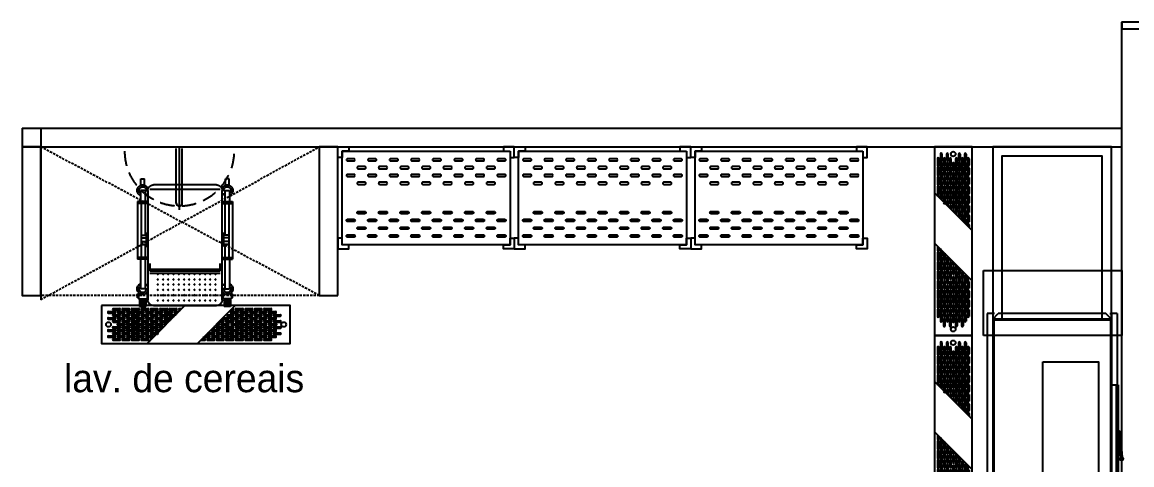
# Model space of a CAD drawing. Header units: millimetres. Extents: x -18806 to 201070, y -25046 to 92854.
# Drawn here: x 91406 to 97381, y -10601 to -8218 of the extents above; entities that cross this region are included whole.
import ezdxf
from ezdxf.enums import TextEntityAlignment as Align

# ---------------------------------------------------------------- set-up
doc = ezdxf.new("R2010")
doc.units = ezdxf.units.MM
doc.header["$LTSCALE"] = 50
doc.linetypes.add('HIDDEN', pattern=[0.375, 0.25, -0.125])
doc.linetypes.add('HIDDEN2', pattern=[0.1875, 0.125, -0.0625])
for name, color, linetype in [('9-LAYOUT', 8, 'Continuous'), ('DET', 8, 'Continuous'), ('FISICOF', 1, 'Continuous'), ('HD1', 1, 'Continuous'), ('LAYA', 8, 'Continuous'), ('LAYC', 4, 'Continuous'), ('P1', 1, 'Continuous'), ('P6', 6, 'Continuous'), ('SOB', 8, 'HIDDEN2')]:
    doc.layers.add(name, color=color, linetype=linetype)
doc.styles.add('2', font='stylu.ttf', dxfattribs={"height": 0.35})

# ---------------------------------------------------------------- blocks, each defined once
blk = doc.blocks.new('CAR-CE')
at = {"layer": 'DET'}
h = blk.add_hatch(dxfattribs=at)
h.set_pattern_fill('CROSS', color=256, scale=0.08, angle=45, style=0)
h.set_pattern_definition([(45, (-5.93076, -38.908845), (3e-18, 0.028284271), [0.01, -0.03]), (135, (-5.923688, -38.908845), (-0.028284271, 5e-18), [0.01, -0.03])])
h.paths.add_polyline_path([(0.17, 0.1887, 0.414214), (0.145, 0.2137), (-0.145, 0.2137, 0.414214), (-0.17, 0.1887), (-0.17, 0.052), (0.17, 0.052)])
for p, q in [((-0.2555, 0.1833), (-0.2555, 0.163)), ((-0.2507, 0.1833), (-0.2555, 0.1833)), ((-0.2507, 0.1902), (-0.2043, 0.1902)), ((-0.2507, 0.1552), (-0.2507, 0.1902)), ((-0.2448, 0.1902), (-0.2448, 0.2302)), ((-0.2448, 0.2302), (-0.2102, 0.2302)), ((-0.2102, 0.1902), (-0.2102, 0.2302)), ((-0.2043, 0.1552), (-0.2043, 0.1902)), ((-0.2, 0), (-0.2, 0.1962)), ((-0.17, 0.2262), (0.17, 0.2262)), ((0.2, 0.1962), (0.2, 0)), ((0.2507, 0.1902), (0.2043, 0.1902)), ((0.2043, 0.1552), (0.2043, 0.1902)), ((0.2448, 0.2302), (0.2102, 0.2302)), ((0.2102, 0.1902), (0.2102, 0.2302)), ((0.2448, 0.1902), (0.2448, 0.2302)), ((0.2507, 0.1552), (0.2507, 0.1902)), ((0.2507, 0.1833), (0.2555, 0.1833)), ((0.2555, 0.1833), (0.2555, 0.163)), ((-0.2555, 0.163), (-0.2507, 0.163)), ((-0.215, 0.1362), (-0.24, 0.1362)), ((-0.24, 0), (-0.24, 0.1362)), ((-0.215, 0), (-0.215, 0.1362)), ((-0.215, 0.1362), (-0.2, 0.1362)), ((0.215, 0.1362), (0.2, 0.1362)), ((0.215, 0), (0.215, 0.1362)), ((0.215, 0.1362), (0.24, 0.1362)), ((0.24, 0), (0.24, 0.1362)), ((0.2555, 0.163), (0.2507, 0.163)), ((-0.215, 0.1162), (-0.2, 0.1162)), ((0.215, 0.1162), (0.2, 0.1162)), ((-0.19, 0.052), (0.19, 0.052)), ((-0.19, 0.0395), (0.19, 0.0395)), ((-0.19, 0), (-0.19, 0.0395)), ((-0.19, 0.0289), (0.19, 0.0289)), ((0.19, 0.0395), (0.19, 0))]:
    blk.add_line(p, q, dxfattribs=at)
for centre, radius, start, end in [((-0.17, 0.1962), 0.03, 90, 180), ((0.17, 0.1962), 0.03, 0, 90), ((-0.2275, 0.1362), 0.03, 23.55646, 245.37568), ((-0.2275, 0.1362), 0.02, 0, 231.31781), ((0.2275, 0.1362), 0.03, 294.62432, 156.44354), ((0.2275, 0.1362), 0.02, 308.68219, 180), ((-0.2275, 0.1362), 0.03, 294.62432, 318.18969), ((0.2275, 0.1362), 0.03, 221.81031, 245.37568)]:
    blk.add_arc(centre, radius, start, end, dxfattribs=at)
for points in [[(-0.2102, 0.2302), (-0.2102, 0.1902), (-0.2448, 0.2302), (-0.2448, 0.1902)], [(0.2102, 0.2302), (0.2102, 0.1902), (0.2448, 0.2302), (0.2448, 0.1902)]]:
    blk.add_solid(points, dxfattribs=at)
at = {"layer": 'SOB', "linetype": 'HIDDEN2'}
for p, q in [((-0.2552, -0.3338), (-0.2552, -0.0238)), ((-0.2, -0.0238), (-0.2552, -0.0238)), ((-0.2, -0.0338), (-0.2552, -0.0338)), ((-0.24, -0.0238), (-0.24, 0)), ((-0.2352, -0.3238), (-0.2352, -0.0338)), ((-0.215, -0.0238), (-0.215, 0)), ((-0.215, -0.1038), (-0.215, -0.0338)), ((-0.2, -0.3938), (-0.2, 0)), ((0.2, 0), (0.2, -0.3938)), ((0.2, -0.0238), (0.2552, -0.0238)), ((0.2, -0.0338), (0.2552, -0.0338)), ((0.215, -0.0238), (0.215, 0)), ((0.215, -0.1038), (0.215, -0.0338)), ((0.2352, -0.3238), (0.2352, -0.0338)), ((0.24, -0.0238), (0.24, 0)), ((0.2552, -0.3338), (0.2552, -0.0238)), ((-0.2352, -0.1038), (-0.2082, -0.1038)), ((-0.2352, -0.1188), (-0.2082, -0.1188)), ((-0.2082, -0.1638), (-0.2082, -0.0938)), ((-0.2082, -0.0938), (-0.2, -0.0938)), ((0.2082, -0.0938), (0.2, -0.0938)), ((0.2082, -0.1638), (0.2082, -0.0938)), ((0.2352, -0.1038), (0.2082, -0.1038)), ((0.2352, -0.1188), (0.2082, -0.1188)), ((-0.2352, -0.1388), (-0.2082, -0.1388)), ((-0.2352, -0.1538), (-0.2082, -0.1538)), ((-0.215, -0.3238), (-0.215, -0.1538)), ((-0.2082, -0.1638), (-0.2, -0.1638)), ((0.2082, -0.1638), (0.2, -0.1638)), ((0.2352, -0.1388), (0.2082, -0.1388)), ((0.2352, -0.1538), (0.2082, -0.1538)), ((0.215, -0.3238), (0.215, -0.1538)), ((-0.2, -0.3238), (-0.2552, -0.3238)), ((-0.2, -0.3338), (-0.2552, -0.3338)), ((-0.24, -0.3938), (-0.24, -0.3338)), ((-0.215, -0.3938), (-0.215, -0.3338)), ((0.2, -0.3238), (0.2552, -0.3238)), ((0.2, -0.3338), (0.2552, -0.3338)), ((0.215, -0.3938), (0.215, -0.3338)), ((0.24, -0.3938), (0.24, -0.3338)), ((-0.215, -0.3938), (-0.24, -0.3938)), ((-0.215, -0.3738), (-0.2, -0.3738)), ((-0.215, -0.3938), (-0.2, -0.3938)), ((0.1894, -0.3987), (-0.1894, -0.3987)), ((0.215, -0.3738), (0.2, -0.3738)), ((0.215, -0.3938), (0.2, -0.3938)), ((0.215, -0.3938), (0.24, -0.3938)), ((-0.2374, -0.4221), (-0.2374, -0.4558)), ((-0.2374, -0.4558), (-0.2176, -0.4558)), ((-0.2176, -0.4221), (-0.2176, -0.4558)), ((0.17, -0.4238), (-0.17, -0.4238)), ((0.2176, -0.4221), (0.2176, -0.4558)), ((0.2374, -0.4558), (0.2176, -0.4558)), ((0.2374, -0.4221), (0.2374, -0.4558))]:
    blk.add_line(p, q, dxfattribs=at)
for centre, radius, start, end in [((-0.2275, -0.3938), 0.03, 114.62432, 343.40216), ((-0.2275, -0.3938), 0.02, 128.68219, 0), ((-0.2275, -0.3938), 0.03, 41.81031, 65.37568), ((-0.17, -0.3938), 0.03, 180, 270), ((0.17, -0.3938), 0.03, 270, 0), ((0.2275, -0.3938), 0.03, 196.59784, 65.37568), ((0.2275, -0.3938), 0.03, 114.62432, 138.18969), ((0.2275, -0.3938), 0.02, 180, 51.31781)]:
    blk.add_arc(centre, radius, start, end, dxfattribs=at)
blk = doc.blocks.new('GRELHA0')
at = {"layer": 'P1'}
for p, q in [((-256.1, -100), (-56.1, 100)), ((10.6, -100), (210.6, 100))]:
    blk.add_line(p, q, dxfattribs=at)
at = {"layer": 'P1', "linetype": 'Continuous'}
blk.add_lwpolyline([(-499.5, 100), (-499.5, -100), (500.5, -100), (500.5, 100)], close=True, dxfattribs=at)
at = {"layer": 'P1', "linetype": 'ByBlock'}
for centre in [(-461.4, 0.2), (467.1, 0.2)]:
    blk.add_circle(centre, 12.7, dxfattribs=at)
at = {"layer": 'P6', "linetype": 'Continuous'}
for p, q in [((-461.4, 68.2), (-427.4, 68.2)), ((-461.4, 60.2), (-427.4, 60.2)), ((-436.4, 84.2), (-402.4, 84.2)), ((-436.4, 76.2), (-402.4, 76.2)), ((-411.4, 68.2), (-377.4, 68.2)), ((-411.4, 60.2), (-377.4, 60.2)), ((-386.4, 84.2), (-352.4, 84.2)), ((-386.4, 76.2), (-352.4, 76.2)), ((-361.4, 68.2), (-327.4, 68.2)), ((-361.4, 60.2), (-327.4, 60.2)), ((-336.4, 84.2), (-302.4, 84.2)), ((-336.4, 76.2), (-302.4, 76.2)), ((-311.4, 68.2), (-277.4, 68.2)), ((-311.4, 60.2), (-277.4, 60.2)), ((-286.4, 84.2), (-252.4, 84.2)), ((-286.4, 76.2), (-252.4, 76.2)), ((-261.4, 68.2), (-227.4, 68.2)), ((-261.4, 60.2), (-227.4, 60.2)), ((-236.4, 84.2), (-202.4, 84.2)), ((-236.4, 76.2), (-202.4, 76.2)), ((-211.4, 68.2), (-177.4, 68.2)), ((-211.4, 60.2), (-177.4, 60.2)), ((-186.4, 84.2), (-152.4, 84.2)), ((-186.4, 76.2), (-152.4, 76.2)), ((-161.4, 68.2), (-127.4, 68.2)), ((-161.4, 60.2), (-127.4, 60.2)), ((-136.4, 84.2), (-102.4, 84.2)), ((-136.4, 76.2), (-102.4, 76.2)), ((-111.4, 68.2), (-88, 68.2)), ((-111.4, 60.2), (-96, 60.2)), ((-86.4, 84.2), (-72, 84.2)), ((-86.4, 76.2), (-80, 76.2)), ((186.8, 76.2), (197.6, 76.2)), ((188.6, 68.2), (222.6, 68.2)), ((188.6, 60.2), (222.6, 60.2)), ((194.8, 84.2), (197.6, 84.2)), ((214.8, 84.2), (248.8, 84.2)), ((214.8, 76.2), (248.8, 76.2)), ((239.8, 68.2), (273.8, 68.2)), ((239.8, 60.2), (273.8, 60.2)), ((264.8, 84.2), (298.8, 84.2)), ((264.8, 76.2), (298.8, 76.2)), ((289.8, 68.2), (323.8, 68.2)), ((289.8, 60.2), (323.8, 60.2)), ((314.8, 84.2), (348.8, 84.2)), ((314.8, 76.2), (348.8, 76.2)), ((339.8, 68.2), (373.8, 68.2)), ((339.8, 60.2), (373.8, 60.2)), ((364.8, 84.2), (398.8, 84.2)), ((364.8, 76.2), (398.8, 76.2)), ((389.8, 68.2), (423.8, 68.2)), ((389.8, 60.2), (423.8, 60.2)), ((-461.4, 36.2), (-427.4, 36.2)), ((-461.4, 28.2), (-427.4, 28.2)), ((-436.4, 52.2), (-402.4, 52.2)), ((-436.4, 44.2), (-402.4, 44.2)), ((-436.4, 20.2), (-402.4, 20.2)), ((-436.4, 12.2), (-402.4, 12.2)), ((-411.4, 36.2), (-377.4, 36.2)), ((-411.4, 28.2), (-377.4, 28.2)), ((-411.4, 4.2), (-377.4, 4.2)), ((-386.4, 52.2), (-352.4, 52.2)), ((-386.4, 44.2), (-352.4, 44.2)), ((-386.4, 20.2), (-352.4, 20.2)), ((-386.4, 12.2), (-352.4, 12.2)), ((-361.4, 36.2), (-327.4, 36.2)), ((-361.4, 28.2), (-327.4, 28.2)), ((-361.4, 4.2), (-327.4, 4.2)), ((-336.4, 52.2), (-302.4, 52.2)), ((-336.4, 44.2), (-302.4, 44.2)), ((-336.4, 20.2), (-302.4, 20.2)), ((-336.4, 12.2), (-302.4, 12.2)), ((-311.4, 36.2), (-277.4, 36.2)), ((-311.4, 28.2), (-277.4, 28.2)), ((-311.4, 4.2), (-277.4, 4.2)), ((-286.4, 52.2), (-252.4, 52.2)), ((-286.4, 44.2), (-252.4, 44.2)), ((-286.4, 20.2), (-252.4, 20.2)), ((-286.4, 12.2), (-252.4, 12.2)), ((-261.4, 36.2), (-227.4, 36.2)), ((-261.4, 28.2), (-227.4, 28.2)), ((-261.4, 4.2), (-227.4, 4.2)), ((-236.4, 52.2), (-202.4, 52.2)), ((-236.4, 44.2), (-202.4, 44.2)), ((-236.4, 20.2), (-202.4, 20.2)), ((-236.4, 12.2), (-202.4, 12.2)), ((-211.4, 36.2), (-177.4, 36.2)), ((-211.4, 28.2), (-177.4, 28.2)), ((-211.4, 4.2), (-177.4, 4.2)), ((-186.4, 52.2), (-152.4, 52.2)), ((-186.4, 44.2), (-152.4, 44.2)), ((-186.4, 20.2), (-152.4, 20.2)), ((-186.4, 12.2), (-152.4, 12.2)), ((-161.4, 36.2), (-127.4, 36.2)), ((-161.4, 28.2), (-127.4, 28.2)), ((-161.4, 4.2), (-152, 4.2)), ((-136.4, 52.2), (-102.4, 52.2)), ((-136.4, 44.2), (-112, 44.2)), ((-136.4, 20.2), (-136, 20.2)), ((114.8, 4.2), (122.6, 4.2)), ((122.8, 12.2), (147.6, 12.2)), ((130.8, 20.2), (147.6, 20.2)), ((138.6, 28.2), (172.6, 28.2)), ((138.6, 4.2), (172.6, 4.2)), ((146.8, 36.2), (172.6, 36.2)), ((163.6, 52.2), (197.6, 52.2)), ((163.6, 44.2), (197.6, 44.2)), ((163.6, 20.2), (197.6, 20.2)), ((163.6, 12.2), (197.6, 12.2)), ((188.6, 36.2), (222.6, 36.2)), ((188.6, 28.2), (222.6, 28.2)), ((192, 4.2), (226, 4.2)), ((214.8, 52.2), (248.8, 52.2)), ((214.8, 44.2), (248.8, 44.2)), ((214.8, 20.2), (248.8, 20.2)), ((214.8, 12.2), (248.8, 12.2)), ((239.8, 36.2), (273.8, 36.2)), ((239.8, 28.2), (273.8, 28.2)), ((239.8, 4.2), (273.8, 4.2)), ((264.8, 52.2), (298.8, 52.2)), ((264.8, 44.2), (298.8, 44.2)), ((264.8, 20.2), (298.8, 20.2)), ((264.8, 12.2), (298.8, 12.2)), ((289.8, 36.2), (323.8, 36.2)), ((289.8, 28.2), (323.8, 28.2)), ((289.8, 4.2), (323.8, 4.2)), ((314.8, 52.2), (348.8, 52.2)), ((314.8, 44.2), (348.8, 44.2)), ((314.8, 20.2), (348.8, 20.2)), ((314.8, 12.2), (348.8, 12.2)), ((339.8, 36.2), (373.8, 36.2)), ((339.8, 28.2), (373.8, 28.2)), ((339.8, 4.2), (373.8, 4.2)), ((364.8, 52.2), (398.8, 52.2)), ((364.8, 44.2), (398.8, 44.2)), ((364.8, 20.2), (398.8, 20.2)), ((364.8, 12.2), (398.8, 12.2)), ((389.8, 36.2), (423.8, 36.2)), ((389.8, 28.2), (423.8, 28.2)), ((391.9, 4.2), (425.9, 4.2)), ((415.2, 52.2), (449.2, 52.2)), ((415.2, 44.2), (449.2, 44.2)), ((415.2, 20.2), (449.2, 20.2)), ((415.2, 12.2), (449.2, 12.2)), ((-461.4, -27.8), (-427.4, -27.8)), ((-461.4, -35.8), (-427.4, -35.8)), ((-436.4, -11.8), (-402.4, -11.8)), ((-436.4, -19.8), (-402.4, -19.8)), ((-436.4, -43.8), (-402.4, -43.8)), ((-436.4, -51.8), (-402.4, -51.8)), ((-411.4, -3.8), (-377.4, -3.8)), ((-411.4, -27.8), (-377.4, -27.8)), ((-411.4, -35.8), (-377.4, -35.8)), ((-386.4, -11.8), (-352.4, -11.8)), ((-386.4, -19.8), (-352.4, -19.8)), ((-386.4, -43.8), (-352.4, -43.8)), ((-386.4, -51.8), (-352.4, -51.8)), ((-361.4, -3.8), (-327.4, -3.8)), ((-361.4, -27.8), (-327.4, -27.8)), ((-361.4, -35.8), (-327.4, -35.8)), ((-336.4, -11.8), (-302.4, -11.8)), ((-336.4, -19.8), (-302.4, -19.8)), ((-336.4, -43.8), (-302.4, -43.8)), ((-336.4, -51.8), (-302.4, -51.8)), ((-311.4, -3.8), (-277.4, -3.8)), ((-311.4, -27.8), (-277.4, -27.8)), ((-311.4, -35.8), (-277.4, -35.8)), ((-286.4, -11.8), (-252.4, -11.8)), ((-286.4, -19.8), (-252.4, -19.8)), ((-286.4, -43.8), (-252.4, -43.8)), ((-286.4, -51.8), (-252.4, -51.8)), ((-261.4, -3.8), (-227.4, -3.8)), ((-261.4, -27.8), (-227.4, -27.8)), ((-261.4, -35.8), (-227.4, -35.8)), ((-236.4, -11.8), (-202.4, -11.8)), ((-236.4, -19.8), (-202.4, -19.8)), ((-236.4, -43.8), (-202.4, -43.8)), ((-236.4, -51.8), (-208, -51.8)), ((-211.4, -3.8), (-177.4, -3.8)), ((-211.4, -27.8), (-184, -27.8)), ((-211.4, -35.8), (-192, -35.8)), ((-186.4, -11.8), (-168, -11.8)), ((-186.4, -19.8), (-176, -19.8)), ((-161.4, -3.8), (-160, -3.8)), ((63.6, -43.8), (97.6, -43.8)), ((63.6, -51.8), (97.6, -51.8)), ((88.6, -27.8), (122.6, -27.8)), ((88.6, -35.8), (122.6, -35.8)), ((90.8, -19.8), (97.6, -19.8)), ((106.8, -3.8), (122.6, -3.8)), ((113.6, -11.8), (147.6, -11.8)), ((113.6, -19.8), (147.6, -19.8)), ((113.6, -43.8), (147.6, -43.8)), ((113.6, -51.8), (147.6, -51.8)), ((138.6, -3.8), (172.6, -3.8)), ((138.6, -27.8), (172.6, -27.8)), ((138.6, -35.8), (172.6, -35.8)), ((163.6, -11.8), (197.6, -11.8)), ((163.6, -19.8), (197.6, -19.8)), ((163.6, -43.8), (197.6, -43.8)), ((163.6, -51.8), (197.6, -51.8)), ((188.6, -27.8), (222.6, -27.8)), ((188.6, -35.8), (222.6, -35.8)), ((192, -3.8), (226, -3.8)), ((214.8, -11.8), (248.8, -11.8)), ((214.8, -19.8), (248.8, -19.8)), ((214.8, -43.8), (248.8, -43.8)), ((214.8, -51.8), (248.8, -51.8)), ((239.8, -3.8), (273.8, -3.8)), ((239.8, -27.8), (273.8, -27.8)), ((239.8, -35.8), (273.8, -35.8)), ((264.8, -11.8), (298.8, -11.8)), ((264.8, -19.8), (298.8, -19.8)), ((264.8, -43.8), (298.8, -43.8)), ((264.8, -51.8), (298.8, -51.8)), ((289.8, -3.8), (323.8, -3.8)), ((289.8, -27.8), (323.8, -27.8)), ((289.8, -35.8), (323.8, -35.8)), ((314.8, -11.8), (348.8, -11.8)), ((314.8, -19.8), (348.8, -19.8)), ((314.8, -43.8), (348.8, -43.8)), ((314.8, -51.8), (348.8, -51.8)), ((339.8, -3.8), (373.8, -3.8)), ((339.8, -27.8), (373.8, -27.8)), ((339.8, -35.8), (373.8, -35.8)), ((364.8, -11.8), (398.8, -11.8)), ((364.8, -19.8), (398.8, -19.8)), ((364.8, -43.8), (398.8, -43.8)), ((364.8, -51.8), (398.8, -51.8)), ((389.8, -27.8), (423.8, -27.8)), ((389.8, -35.8), (423.8, -35.8)), ((391.9, -3.8), (425.9, -3.8)), ((415.2, -11.8), (449.2, -11.8)), ((415.2, -19.8), (449.2, -19.8)), ((415.2, -43.8), (449.2, -43.8)), ((415.2, -51.8), (449.2, -51.8)), ((-461.4, -59.8), (-427.4, -59.8)), ((-461.4, -67.8), (-427.4, -67.8)), ((-436.4, -75.8), (-402.4, -75.8)), ((-436.4, -83.8), (-402.4, -83.8)), ((-411.4, -59.8), (-377.4, -59.8)), ((-411.4, -67.8), (-377.4, -67.8)), ((-386.4, -75.8), (-352.4, -75.8)), ((-386.4, -83.8), (-352.4, -83.8)), ((-361.4, -59.8), (-327.4, -59.8)), ((-361.4, -67.8), (-327.4, -67.8)), ((-336.4, -75.8), (-302.4, -75.8)), ((-336.4, -83.8), (-302.4, -83.8)), ((-311.4, -59.8), (-277.4, -59.8)), ((-311.4, -67.8), (-277.4, -67.8)), ((-286.4, -75.8), (-252.4, -75.8)), ((-286.4, -83.8), (-252.4, -83.8)), ((-261.4, -59.8), (-227.4, -59.8)), ((-261.4, -67.8), (-227.4, -67.8)), ((-236.4, -75.8), (-232, -75.8)), ((26.8, -83.8), (47.6, -83.8)), ((34.8, -75.8), (47.6, -75.8)), ((38.6, -67.8), (72.6, -67.8)), ((50.8, -59.8), (72.6, -59.8)), ((63.6, -75.8), (97.6, -75.8)), ((63.6, -83.8), (97.6, -83.8)), ((88.6, -59.8), (122.6, -59.8)), ((88.6, -67.8), (122.6, -67.8)), ((113.6, -75.8), (147.6, -75.8)), ((113.6, -83.8), (147.6, -83.8)), ((138.6, -59.8), (172.6, -59.8)), ((138.6, -67.8), (172.6, -67.8)), ((163.6, -75.8), (197.6, -75.8)), ((163.6, -83.8), (197.6, -83.8)), ((188.6, -59.8), (222.6, -59.8)), ((188.6, -67.8), (222.6, -67.8)), ((214.8, -75.8), (248.8, -75.8)), ((214.8, -83.8), (248.8, -83.8)), ((239.8, -59.8), (273.8, -59.8)), ((239.8, -67.8), (273.8, -67.8)), ((264.8, -75.8), (298.8, -75.8)), ((264.8, -83.8), (298.8, -83.8)), ((289.8, -59.8), (323.8, -59.8)), ((289.8, -67.8), (323.8, -67.8)), ((314.8, -75.8), (348.8, -75.8)), ((314.8, -83.8), (348.8, -83.8)), ((339.8, -59.8), (373.8, -59.8)), ((339.8, -67.8), (373.8, -67.8)), ((364.8, -75.8), (398.8, -75.8)), ((364.8, -83.8), (398.8, -83.8)), ((389.8, -59.8), (423.8, -59.8)), ((389.8, -67.8), (423.8, -67.8))]:
    blk.add_line(p, q, dxfattribs=at)
for centre, start, end in [((-461.4, 64.2), 90, 270), ((-436.4, 80.2), 90, 270), ((-427.4, 64.2), 270, 90), ((-411.4, 64.2), 90, 270), ((-402.4, 80.2), 270, 90), ((-386.4, 80.2), 90, 270), ((-377.4, 64.2), 270, 90), ((-361.4, 64.2), 90, 270), ((-352.4, 80.2), 270, 90), ((-336.4, 80.2), 90, 270), ((-327.4, 64.2), 270, 90), ((-311.4, 64.2), 90, 270), ((-302.4, 80.2), 270, 90), ((-286.4, 80.2), 90, 270), ((-277.4, 64.2), 270, 90), ((-261.4, 64.2), 90, 270), ((-252.4, 80.2), 270, 90), ((-236.4, 80.2), 90, 270), ((-227.4, 64.2), 270, 90), ((-211.4, 64.2), 90, 270), ((-202.4, 80.2), 270, 90), ((-186.4, 80.2), 90, 270), ((-177.4, 64.2), 270, 90), ((-161.4, 64.2), 90, 270), ((-152.4, 80.2), 270, 90), ((-136.4, 80.2), 90, 270), ((-127.4, 64.2), 270, 90), ((-111.4, 64.2), 90, 270), ((-102.4, 80.2), 270, 90), ((-86.4, 80.2), 90, 270), ((188.6, 64.2), 90, 270), ((197.6, 80.2), 270, 90), ((214.8, 80.2), 90, 270), ((222.6, 64.2), 270, 90), ((239.8, 64.2), 90, 270), ((248.8, 80.2), 270, 90), ((264.8, 80.2), 90, 270), ((273.8, 64.2), 270, 90), ((289.8, 64.2), 90, 270), ((298.8, 80.2), 270, 90), ((314.8, 80.2), 90, 270), ((323.8, 64.2), 270, 90), ((339.8, 64.2), 90, 270), ((348.8, 80.2), 270, 90), ((364.8, 80.2), 90, 270), ((373.8, 64.2), 270, 90), ((389.8, 64.2), 90, 270), ((398.8, 80.2), 270, 90), ((423.8, 64.2), 270, 90), ((-461.4, 32.2), 90, 270), ((-436.4, 48.2), 90, 270), ((-436.4, 16.2), 90, 270), ((-427.4, 32.2), 270, 90), ((-411.4, 32.2), 90, 270), ((-411.4, 0.2), 90, 270), ((-402.4, 48.2), 270, 90), ((-402.4, 16.2), 270, 90), ((-386.4, 48.2), 90, 270), ((-386.4, 16.2), 90, 270), ((-377.4, 32.2), 270, 90), ((-377.4, 0.2), 270, 90), ((-361.4, 32.2), 90, 270), ((-361.4, 0.2), 90, 270), ((-352.4, 48.2), 270, 90), ((-352.4, 16.2), 270, 90), ((-336.4, 48.2), 90, 270), ((-336.4, 16.2), 90, 270), ((-327.4, 32.2), 270, 90), ((-327.4, 0.2), 270, 90), ((-311.4, 32.2), 90, 270), ((-311.4, 0.2), 90, 270), ((-302.4, 48.2), 270, 90), ((-302.4, 16.2), 270, 90), ((-286.4, 48.2), 90, 270), ((-286.4, 16.2), 90, 270), ((-277.4, 32.2), 270, 90), ((-277.4, 0.2), 270, 90), ((-261.4, 32.2), 90, 270), ((-261.4, 0.2), 90, 270), ((-252.4, 48.2), 270, 90), ((-252.4, 16.2), 270, 90), ((-236.4, 48.2), 90, 270), ((-236.4, 16.2), 90, 270), ((-227.4, 32.2), 270, 90), ((-227.4, 0.2), 270, 90), ((-211.4, 32.2), 90, 270), ((-211.4, 0.2), 90, 270), ((-202.4, 48.2), 270, 90), ((-202.4, 16.2), 270, 90), ((-186.4, 48.2), 90, 270), ((-186.4, 16.2), 90, 270), ((-177.4, 32.2), 270, 90), ((-177.4, 0.2), 270, 90), ((-161.4, 32.2), 90, 270), ((-161.4, 0.2), 90, 270), ((-152.4, 48.2), 270, 90), ((-152.4, 16.2), 270, 90), ((-136.4, 48.2), 90, 270), ((-136.4, 16.2), 90, 185.22141), ((122.6, 0.2), 270, 90), ((138.6, 0.2), 90, 270), ((147.6, 16.2), 270, 90), ((163.6, 16.2), 90, 270), ((172.6, 32.2), 270, 90), ((172.6, 0.2), 270, 90), ((188.6, 32.2), 90, 270), ((192, 0.2), 90, 270), ((197.6, 48.2), 270, 90), ((197.6, 16.2), 270, 90), ((214.8, 48.2), 90, 270), ((214.8, 16.2), 90, 270), ((222.6, 32.2), 270, 90), ((226, 0.2), 270, 90), ((239.8, 32.2), 90, 270), ((239.8, 0.2), 90, 270), ((248.8, 48.2), 270, 90), ((248.8, 16.2), 270, 90), ((264.8, 48.2), 90, 270), ((264.8, 16.2), 90, 270), ((273.8, 32.2), 270, 90), ((273.8, 0.2), 270, 90), ((289.8, 32.2), 90, 270), ((289.8, 0.2), 90, 270), ((298.8, 48.2), 270, 90), ((298.8, 16.2), 270, 90), ((314.8, 48.2), 90, 270), ((314.8, 16.2), 90, 270), ((323.8, 32.2), 270, 90), ((323.8, 0.2), 270, 90), ((339.8, 32.2), 90, 270), ((339.8, 0.2), 90, 270), ((348.8, 48.2), 270, 90), ((348.8, 16.2), 270, 90), ((364.8, 48.2), 90, 270), ((364.8, 16.2), 90, 270), ((373.8, 32.2), 270, 90), ((373.8, 0.2), 270, 90), ((389.8, 32.2), 90, 270), ((391.9, 0.2), 90, 270), ((398.8, 48.2), 270, 90), ((398.8, 16.2), 270, 90), ((415.2, 48.2), 90, 270), ((415.2, 16.2), 90, 270), ((423.8, 32.2), 270, 90), ((425.9, 0.2), 270, 90), ((449.2, 48.2), 270, 90), ((449.2, 16.2), 270, 90), ((-461.4, -31.8), 90, 270), ((-436.4, -15.8), 90, 270), ((-436.4, -47.8), 90, 270), ((-427.4, -31.8), 270, 90), ((-411.4, -31.8), 90, 270), ((-402.4, -15.8), 270, 90), ((-402.4, -47.8), 270, 90), ((-386.4, -15.8), 90, 270), ((-386.4, -47.8), 90, 270), ((-377.4, -31.8), 270, 90), ((-361.4, -31.8), 90, 270), ((-352.4, -15.8), 270, 90), ((-352.4, -47.8), 270, 90), ((-336.4, -15.8), 90, 270), ((-336.4, -47.8), 90, 270), ((-327.4, -31.8), 270, 90), ((-311.4, -31.8), 90, 270), ((-302.4, -15.8), 270, 90), ((-302.4, -47.8), 270, 90), ((-286.4, -15.8), 90, 270), ((-286.4, -47.8), 90, 270), ((-277.4, -31.8), 270, 90), ((-261.4, -31.8), 90, 270), ((-252.4, -15.8), 270, 90), ((-252.4, -47.8), 270, 90), ((-236.4, -15.8), 90, 270), ((-236.4, -47.8), 90, 270), ((-227.4, -31.8), 270, 90), ((-211.4, -31.8), 90, 270), ((-202.4, -15.8), 270, 90), ((-202.4, -47.8), 270, 90), ((-186.4, -15.8), 90, 270), ((88.6, -31.8), 90, 270), ((97.6, -15.8), 270, 90), ((97.6, -47.8), 270, 90), ((113.6, -15.8), 90, 270), ((113.6, -47.8), 90, 270), ((122.6, -31.8), 270, 90), ((138.6, -31.8), 90, 270), ((147.6, -15.8), 270, 90), ((147.6, -47.8), 270, 90), ((163.6, -15.8), 90, 270), ((163.6, -47.8), 90, 270), ((172.6, -31.8), 270, 90), ((188.6, -31.8), 90, 270), ((197.6, -15.8), 270, 90), ((197.6, -47.8), 270, 90), ((214.8, -47.8), 90, 270), ((216.1, -15.8), 90, 270), ((222.6, -31.8), 270, 90), ((239.8, -31.8), 90, 270), ((248.8, -15.8), 270, 90), ((248.8, -47.8), 270, 90), ((264.8, -15.8), 90, 270), ((264.8, -47.8), 90, 270), ((273.8, -31.8), 270, 90), ((289.8, -31.8), 90, 270), ((298.8, -15.8), 270, 90), ((298.8, -47.8), 270, 90), ((314.8, -15.8), 90, 270), ((314.8, -47.8), 90, 270), ((323.8, -31.8), 270, 90), ((339.8, -31.8), 90, 270), ((348.8, -15.8), 270, 90), ((348.8, -47.8), 270, 90), ((364.8, -15.8), 90, 270), ((364.8, -47.8), 90, 270), ((373.8, -31.8), 270, 90), ((389.8, -31.8), 90, 270), ((398.8, -15.8), 270, 90), ((398.8, -47.8), 270, 90), ((415.2, -15.8), 90, 270), ((415.2, -47.8), 90, 270), ((423.8, -31.8), 270, 90), ((449.2, -15.8), 270, 90), ((449.2, -47.8), 270, 90), ((-461.4, -63.8), 90, 270), ((-436.4, -79.8), 90, 270), ((-427.4, -63.8), 270, 90), ((-411.4, -63.8), 90, 270), ((-402.4, -79.8), 270, 90), ((-386.4, -79.8), 90, 270), ((-377.4, -63.8), 270, 90), ((-361.4, -63.8), 90, 270), ((-352.4, -79.8), 270, 90), ((-336.4, -79.8), 90, 270), ((-327.4, -63.8), 270, 90), ((-311.4, -63.8), 90, 270), ((-302.4, -79.8), 270, 90), ((-286.4, -79.8), 90, 270), ((-277.4, -63.8), 270, 90), ((-261.4, -63.8), 90, 270), ((-252.4, -79.8), 270, 90), ((-236.4, -79.8), 90, 270), ((-227.4, -63.8), 270, 90), ((47.6, -79.8), 270, 90), ((63.6, -79.8), 90, 270), ((72.6, -63.8), 270, 90), ((88.6, -63.8), 90, 270), ((97.6, -79.8), 270, 90), ((113.6, -79.8), 90, 270), ((122.6, -63.8), 270, 90), ((138.6, -63.8), 90, 270), ((147.6, -79.8), 270, 90), ((163.6, -79.8), 90, 270), ((172.6, -63.8), 270, 90), ((188.6, -63.8), 90, 270), ((197.6, -79.8), 270, 90), ((214.8, -79.8), 90, 270), ((222.6, -63.8), 270, 90), ((239.8, -63.8), 90, 270), ((248.8, -79.8), 270, 90), ((264.8, -79.8), 90, 270), ((273.8, -63.8), 270, 90), ((289.8, -63.8), 90, 270), ((298.8, -79.8), 270, 90), ((314.8, -79.8), 90, 270), ((323.8, -63.8), 270, 90), ((339.8, -63.8), 90, 270), ((348.8, -79.8), 270, 90), ((364.8, -79.8), 90, 270), ((373.8, -63.8), 270, 90), ((389.8, -63.8), 90, 270), ((398.8, -79.8), 270, 90), ((423.8, -63.8), 270, 90)]:
    blk.add_arc(centre, 4, start, end, dxfattribs=at)
blk = doc.blocks.new('Grelha de piso')
blk.add_blockref('GRELHA0', (507, 103.3))
blk = doc.blocks.new('MLL')
at = {"layer": '9-LAYOUT'}
blk.add_line((-0.933, 0.0177), (-0.933, 0.6223), dxfattribs=at)
blk.add_circle((-0.308, 0.3286), 0.0448, dxfattribs=at)
at = {"layer": 'HD1'}
for p, q in [((-0.562, 0.1659), (-0.562, 0.491)), ((-0.0947, 0.532), (-0.521, 0.532)), ((-0.054, 0.1663), (-0.054, 0.4914)), ((-0.5214, 0.1252), (-0.0958, 0.1252))]:
    blk.add_line(p, q, dxfattribs=at)
at = {"layer": 'HD1', "color": 6, "linetype": 'HIDDEN'}
for p, q in [((-0.5501, 0.5197), (-0.3429, 0.3568)), ((-0.0659, 0.5201), (-0.2729, 0.3564)), ((-0.3432, 0.3008), (-0.5501, 0.1371)), ((-0.2724, 0.3014), (-0.0651, 0.1384))]:
    blk.add_line(p, q, dxfattribs=at)
at = {"layer": 'HD1'}
for centre, radius, start, end in [((-0.521, 0.491), 0.041, 90, 180), ((-0.0947, 0.4914), 0.0406, 0, 90), ((-0.5214, 0.1659), 0.0406, 180, 270), ((-0.0947, 0.1663), 0.0406, 270, 0), ((-0.0947, 0.1663), 0.0406, 270, 295.9909)]:
    blk.add_arc(centre, radius, start, end, dxfattribs=at)
at = {"layer": 'LAYA'}
for p, q in [((-1.632, 0.6656), (-1.632, 0.6756)), ((-1.632, 0.64), (-1.632, 0.67)), ((-1.6319, 0.6757), (-1.1319, 0.6757)), ((-1.6319, 0.6657), (-1.1319, 0.6657)), ((-1.3824, 0.6807), (-1.3819, 0.6757)), ((-1.3819, 0.6757), (-1.2403, 0.6881)), ((-1.3778, 0.6861), (-1.2412, 0.698)), ((-1.132, 0.67), (-1.1319, 0.67)), ((-1.132, 0.64), (-1.132, 0.67)), ((-1.1319, 0.6657), (-1.1319, 0.6757)), ((-1.981, 0.634), (-0.933, 0.634)), ((-1.981, 0.634), (-1.981, 0.006)), ((-0.933, 0.634), (-0.933, 0.006)), ((-1.981, 0.006), (-0.933, 0.006))]:
    blk.add_line(p, q, dxfattribs=at)
at = {"layer": 'LAYA', "color": 8}
blk.add_lwpolyline([(-1.987, 0.59), (-2.864, 0.59), (-2.864, 0.05), (-1.987, 0.05)], dxfattribs=at)
at = {"layer": 'LAYA'}
blk.add_lwpolyline([(-1.757, 0.27), (-1.757, 0.57), (-1.157, 0.57), (-1.157, 0.27)], close=True, dxfattribs=at)
blk.add_circle((-1.2336, 0.6937), 0.00875, dxfattribs=at)
blk.add_arc((-1.3774, 0.6811), 0.005, 95, 185, dxfattribs=at)
at = {"layer": 'LAYC'}
for p, q in [((-2.017, 0.67), (-1.632, 0.67)), ((-2.017, 0.67), (-2.017, 0.64)), ((-0.897, 0.67), (-1.132, 0.67)), ((-0.897, 0.64), (-0.897, 0.67)), ((-2.017, 0.64), (-0.927, 0.64)), ((-2.017, 0.63), (-2.017, 0.64)), ((-1.987, 0.64), (-2.017, 0.61)), ((-2.017, 0.61), (-2.017, 0.03)), ((-1.987, 0.64), (-1.987, 0)), ((-0.927, 0.64), (-0.927, 0)), ((-0.927, 0.64), (-0.897, 0.61)), ((-0.927, 0.64), (-0.897, 0.64)), ((-0.897, 0.61), (-0.897, 0.03)), ((-1.987, 0), (-2.017, 0.03)), ((-2.017, 0.01), (-2.017, 0)), ((-0.927, 0), (-0.897, 0.03)), ((-0.897, 0.01), (-0.897, 0)), ((-2.017, 0), (-0.927, 0)), ((-2.017, 0), (-2.017, -0.03)), ((-2.017, -0.03), (-0.897, -0.03)), ((-0.927, 0), (-0.897, 0)), ((-0.897, 0), (-0.897, -0.03))]:
    blk.add_line(p, q, dxfattribs=at)
at = {"layer": 'LAYC', "linetype": 'HIDDEN2'}
for points in [[(-1.898, 0.6958), (-1.898, -0.0504), (-2.2476, -0.0504), (-2.2476, 0.6958)], [(-1.0155, 0.6958), (-1.0155, -0.0504), (-0.6659, -0.0504), (-0.6659, 0.6958)]]:
    blk.add_lwpolyline(points, close=True, dxfattribs=at)
at = {"layer": 'LAYC', "color": 8}
blk.add_lwpolyline([(-1.987, 0.64), (-2.914, 0.64), (-2.914, 0), (-1.987, 0)], dxfattribs=at)
at = {"layer": 'LAYC'}
blk.add_lwpolyline([(-0.897, 0.64), (-0.897, 0.63)], dxfattribs=at)
at = {"layer": 'P1'}
for p, q in [((-0.933, 0.6223), (0.1846, 0.6223)), ((0.1846, 0.6223), (0.1846, 0.0177)), ((-0.933, 0.5816), (0.144, 0.5816)), ((0.144, 0.5816), (0.144, 0.0584)), ((-0.933, 0.0584), (0.144, 0.0584)), ((-0.933, 0.0177), (0.1846, 0.0177))]:
    blk.add_line(p, q, dxfattribs=at)
blk = doc.blocks.new('EPM4P095')
at = {"layer": '9-LAYOUT'}
for points in [[(23, 527), (23, 492), (0, 492), (0, 550), (58, 550), (58, 527), (23, 527)], [(927, 527), (927, 492), (950, 492), (950, 550), (892, 550), (892, 527), (927, 527)], [(927, 527), (927, 23), (23, 23), (23, 527)], [(23, 23), (23, 58), (0, 58), (0, 0), (58, 0), (58, 23), (23, 23)], [(927, 23), (927, 58), (950, 58), (950, 0), (892, 0), (892, 23), (927, 23)]]:
    blk.add_lwpolyline(points, close=True, dxfattribs=at)
for points in [[(92.5, 480, 0.414214), (86.5, 486), (51.5, 486, 0.414214), (45.5, 480, 0.414214), (51.5, 474), (86.5, 474, 0.414214)], [(208.5, 480, 0.414214), (202.5, 486), (167.5, 486, 0.414214), (161.5, 480, 0.414214), (167.5, 474), (202.5, 474, 0.414214)], [(324.5, 480, 0.414214), (318.5, 486), (283.5, 486, 0.414214), (277.5, 480, 0.414214), (283.5, 474), (318.5, 474, 0.414214)], [(440.5, 480, 0.414214), (434.5, 486), (399.5, 486, 0.414214), (393.5, 480, 0.414214), (399.5, 474), (434.5, 474, 0.414214)], [(556.5, 480, 0.414214), (550.5, 486), (515.5, 486, 0.414214), (509.5, 480, 0.414214), (515.5, 474), (550.5, 474, 0.414214)], [(672.5, 480, 0.414214), (666.5, 486), (631.5, 486, 0.414214), (625.5, 480, 0.414214), (631.5, 474), (666.5, 474, 0.414214)], [(788.5, 480, 0.414214), (782.5, 486), (747.5, 486, 0.414214), (741.5, 480, 0.414214), (747.5, 474), (782.5, 474, 0.414214)], [(904.5, 480, 0.414214), (898.5, 486), (863.5, 486, 0.414214), (857.5, 480, 0.414214), (863.5, 474), (898.5, 474, 0.414214)], [(150.5, 438, 0.414214), (144.5, 444), (109.5, 444, 0.414214), (103.5, 438, 0.414214), (109.5, 432), (144.5, 432, 0.414214)], [(266.5, 438, 0.414214), (260.5, 444), (225.5, 444, 0.414214), (219.5, 438, 0.414214), (225.5, 432), (260.5, 432, 0.414214)], [(382.5, 438, 0.414214), (376.5, 444), (341.5, 444, 0.414214), (335.5, 438, 0.414214), (341.5, 432), (376.5, 432, 0.414214)], [(498.5, 438, 0.414214), (492.5, 444), (457.5, 444, 0.414214), (451.5, 438, 0.414214), (457.5, 432), (492.5, 432, 0.414214)], [(614.5, 438, 0.414214), (608.5, 444), (573.5, 444, 0.414214), (567.5, 438, 0.414214), (573.5, 432), (608.5, 432, 0.414214)], [(730.5, 438, 0.414214), (724.5, 444), (689.5, 444, 0.414214), (683.5, 438, 0.414214), (689.5, 432), (724.5, 432, 0.414214)], [(846.5, 438, 0.414214), (840.5, 444), (805.5, 444, 0.414214), (799.5, 438, 0.414214), (805.5, 432), (840.5, 432, 0.414214)], [(92.5, 396, 0.414214), (86.5, 402), (51.5, 402, 0.414214), (45.5, 396, 0.414214), (51.5, 390), (86.5, 390, 0.414214)], [(150.5, 354, 0.414214), (144.5, 360), (109.5, 360, 0.414214), (103.5, 354, 0.414214), (109.5, 348), (144.5, 348, 0.414214)], [(208.5, 396, 0.414214), (202.5, 402), (167.5, 402, 0.414214), (161.5, 396, 0.414214), (167.5, 390), (202.5, 390, 0.414214)], [(266.5, 354, 0.414214), (260.5, 360), (225.5, 360, 0.414214), (219.5, 354, 0.414214), (225.5, 348), (260.5, 348, 0.414214)], [(324.5, 396, 0.414214), (318.5, 402), (283.5, 402, 0.414214), (277.5, 396, 0.414214), (283.5, 390), (318.5, 390, 0.414214)], [(382.5, 354, 0.414214), (376.5, 360), (341.5, 360, 0.414214), (335.5, 354, 0.414214), (341.5, 348), (376.5, 348, 0.414214)], [(440.5, 396, 0.414214), (434.5, 402), (399.5, 402, 0.414214), (393.5, 396, 0.414214), (399.5, 390), (434.5, 390, 0.414214)], [(498.5, 354, 0.414214), (492.5, 360), (457.5, 360, 0.414214), (451.5, 354, 0.414214), (457.5, 348), (492.5, 348, 0.414214)], [(556.5, 396, 0.414214), (550.5, 402), (515.5, 402, 0.414214), (509.5, 396, 0.414214), (515.5, 390), (550.5, 390, 0.414214)], [(614.5, 354, 0.414214), (608.5, 360), (573.5, 360, 0.414214), (567.5, 354, 0.414214), (573.5, 348), (608.5, 348, 0.414214)], [(672.5, 396, 0.414214), (666.5, 402), (631.5, 402, 0.414214), (625.5, 396, 0.414214), (631.5, 390), (666.5, 390, 0.414214)], [(730.5, 354, 0.414214), (724.5, 360), (689.5, 360, 0.414214), (683.5, 354, 0.414214), (689.5, 348), (724.5, 348, 0.414214)], [(788.5, 396, 0.414214), (782.5, 402), (747.5, 402, 0.414214), (741.5, 396, 0.414214), (747.5, 390), (782.5, 390, 0.414214)], [(846.5, 354, 0.414214), (840.5, 360), (805.5, 360, 0.414214), (799.5, 354, 0.414214), (805.5, 348), (840.5, 348, 0.414214)], [(904.5, 396, 0.414214), (898.5, 402), (863.5, 402, 0.414214), (857.5, 396, 0.414214), (863.5, 390), (898.5, 390, 0.414214)], [(150.5, 196, -0.414214), (144.5, 190), (109.5, 190, -0.414214), (103.5, 196, -0.414214), (109.5, 202), (144.5, 202, -0.414214)], [(266.5, 196, -0.414214), (260.5, 190), (225.5, 190, -0.414214), (219.5, 196, -0.414214), (225.5, 202), (260.5, 202, -0.414214)], [(382.5, 196, -0.414214), (376.5, 190), (341.5, 190, -0.414214), (335.5, 196, -0.414214), (341.5, 202), (376.5, 202, -0.414214)], [(498.5, 196, -0.414214), (492.5, 190), (457.5, 190, -0.414214), (451.5, 196, -0.414214), (457.5, 202), (492.5, 202, -0.414214)], [(614.5, 196, -0.414214), (608.5, 190), (573.5, 190, -0.414214), (567.5, 196, -0.414214), (573.5, 202), (608.5, 202, -0.414214)], [(730.5, 196, -0.414214), (724.5, 190), (689.5, 190, -0.414214), (683.5, 196, -0.414214), (689.5, 202), (724.5, 202, -0.414214)], [(846.5, 196, -0.414214), (840.5, 190), (805.5, 190, -0.414214), (799.5, 196, -0.414214), (805.5, 202), (840.5, 202, -0.414214)], [(92.5, 154, -0.414214), (86.5, 148), (51.5, 148, -0.414214), (45.5, 154, -0.414214), (51.5, 160), (86.5, 160, -0.414214)], [(208.5, 154, -0.414214), (202.5, 148), (167.5, 148, -0.414214), (161.5, 154, -0.414214), (167.5, 160), (202.5, 160, -0.414214)], [(324.5, 154, -0.414214), (318.5, 148), (283.5, 148, -0.414214), (277.5, 154, -0.414214), (283.5, 160), (318.5, 160, -0.414214)], [(440.5, 154, -0.414214), (434.5, 148), (399.5, 148, -0.414214), (393.5, 154, -0.414214), (399.5, 160), (434.5, 160, -0.414214)], [(556.5, 154, -0.414214), (550.5, 148), (515.5, 148, -0.414214), (509.5, 154, -0.414214), (515.5, 160), (550.5, 160, -0.414214)], [(672.5, 154, -0.414214), (666.5, 148), (631.5, 148, -0.414214), (625.5, 154, -0.414214), (631.5, 160), (666.5, 160, -0.414214)], [(788.5, 154, -0.414214), (782.5, 148), (747.5, 148, -0.414214), (741.5, 154, -0.414214), (747.5, 160), (782.5, 160, -0.414214)], [(904.5, 154, -0.414214), (898.5, 148), (863.5, 148, -0.414214), (857.5, 154, -0.414214), (863.5, 160), (898.5, 160, -0.414214)], [(92.5, 70, -0.414214), (86.5, 64), (51.5, 64, -0.414214), (45.5, 70, -0.414214), (51.5, 76), (86.5, 76, -0.414214)], [(150.5, 112, -0.414214), (144.5, 106), (109.5, 106, -0.414214), (103.5, 112, -0.414214), (109.5, 118), (144.5, 118, -0.414214)], [(208.5, 70, -0.414214), (202.5, 64), (167.5, 64, -0.414214), (161.5, 70, -0.414214), (167.5, 76), (202.5, 76, -0.414214)], [(266.5, 112, -0.414214), (260.5, 106), (225.5, 106, -0.414214), (219.5, 112, -0.414214), (225.5, 118), (260.5, 118, -0.414214)], [(324.5, 70, -0.414214), (318.5, 64), (283.5, 64, -0.414214), (277.5, 70, -0.414214), (283.5, 76), (318.5, 76, -0.414214)], [(382.5, 112, -0.414214), (376.5, 106), (341.5, 106, -0.414214), (335.5, 112, -0.414214), (341.5, 118), (376.5, 118, -0.414214)], [(440.5, 70, -0.414214), (434.5, 64), (399.5, 64, -0.414214), (393.5, 70, -0.414214), (399.5, 76), (434.5, 76, -0.414214)], [(498.5, 112, -0.414214), (492.5, 106), (457.5, 106, -0.414214), (451.5, 112, -0.414214), (457.5, 118), (492.5, 118, -0.414214)], [(556.5, 70, -0.414214), (550.5, 64), (515.5, 64, -0.414214), (509.5, 70, -0.414214), (515.5, 76), (550.5, 76, -0.414214)], [(614.5, 112, -0.414214), (608.5, 106), (573.5, 106, -0.414214), (567.5, 112, -0.414214), (573.5, 118), (608.5, 118, -0.414214)], [(672.5, 70, -0.414214), (666.5, 64), (631.5, 64, -0.414214), (625.5, 70, -0.414214), (631.5, 76), (666.5, 76, -0.414214)], [(730.5, 112, -0.414214), (724.5, 106), (689.5, 106, -0.414214), (683.5, 112, -0.414214), (689.5, 118), (724.5, 118, -0.414214)], [(788.5, 70, -0.414214), (782.5, 64), (747.5, 64, -0.414214), (741.5, 70, -0.414214), (747.5, 76), (782.5, 76, -0.414214)], [(846.5, 112, -0.414214), (840.5, 106), (805.5, 106, -0.414214), (799.5, 112, -0.414214), (805.5, 118), (840.5, 118, -0.414214)], [(904.5, 70, -0.414214), (898.5, 64), (863.5, 64, -0.414214), (857.5, 70, -0.414214), (863.5, 76), (898.5, 76, -0.414214)]]:
    blk.add_lwpolyline(points, format="xyb", close=True, dxfattribs=at)
blk = doc.blocks.new('1-205')
at = {"layer": 'FISICOF'}
for p, q in [((-1.45, -22.04), (-1.43, 1.04)), ((1.14, -22.06), (1.16, 1.04))]:
    blk.add_line(p, q, dxfattribs=at)
at = {"layer": 'FISICOF', "color": 6}
blk.add_line((-0.08, -24.97), (-0.07, 1.77), dxfattribs=at)
at = {"layer": 'FISICOF'}
blk.add_ellipse((-0.15, -22.05), major_axis=(0.916, 0.916), ratio=1, start_param=2.346858, end_param=5.48845, dxfattribs=at)
at = {"layer": 'P6', "linetype": 'HIDDEN2'}
blk.add_ellipse((-0.07, 0), major_axis=(16.45, 16.45), ratio=1, start_param=2.357706, end_param=5.496275, dxfattribs=at)

msp = doc.modelspace()

# ---------------------------------------------------------------- linework, layer by layer
at = {"color": 5}
for p, q in [((97327.809, -13444.25), (97327.809, -8217.523)), ((91406.127, -8788.701), (91406.127, -9688.701)), ((91406.127, -8788.701), (97327.809, -8788.701)), ((91506.127, -8788.701), (91506.127, -9711.89)), ((91406.127, -8888.701), (97327.809, -8888.701))]:
    msp.add_line(p, q, dxfattribs=at)
at = {"color": 2}
msp.add_lwpolyline([(97427.809, -8252.883), (97427.809, -8217.523), (97327.809, -8217.523), (97327.809, -8252.883)], close=True, dxfattribs=at)
at = {"color": 5}
for points in [[(91506.127, -9688.701), (91506.127, -8888.701), (91406.127, -8888.701), (91406.127, -9688.701)], [(93106.127, -9688.701), (93106.127, -8888.701), (93006.127, -8888.701), (93006.127, -9688.701)]]:
    msp.add_lwpolyline(points, close=True, dxfattribs=at)
at = {"layer": '9-LAYOUT', "color": 4, "linetype": 'HIDDEN'}
for p, q in [((91506.127, -9711.89), (93006.127, -8888.701)), ((93006.127, -9688.701), (91506.127, -8888.701)), ((93006.127, -9688.701), (91506.127, -9688.701))]:
    msp.add_line(p, q, dxfattribs=at)

# ---------------------------------------------------------------- block references
at = {"xscale": 12.69999999999709, "yscale": 12.69999999999709, "zscale": 12.69999999999709}
msp.add_blockref('1-205', (92253.675, -8911.223), dxfattribs=at)
at = {"layer": '9-LAYOUT'}
for p in [(93106.127, -9438.701), (94056.127, -9438.701), (95006.127, -9438.701)]:
    msp.add_blockref('EPM4P095', p, dxfattribs=at)
at = {"layer": '9-LAYOUT', "xscale": 1.01600000000326, "yscale": 1.01600000000326, "zscale": 1.016, "rotation": 270}
for p in [(96314.524, -8881.061), (96314.524, -9897.061)]:
    msp.add_blockref('Grelha de piso', p, dxfattribs=at)
at = {"layer": '9-LAYOUT', "xscale": 1.01600000000326, "yscale": 1.01600000000326, "zscale": 1.016}
msp.add_blockref('Grelha de piso', (91824.662, -9950.261), dxfattribs=at)
at = {"layer": 'LAYC', "yscale": 1000, "zscale": 1000}
for name, p, xscale, rotation in [('MLL', (96632.024, -11802.701), 1000, 270), ('CAR-CE', (92282.791, -9517.56), -1000, 180)]:
    msp.add_blockref(name, p, dxfattribs=dict(at, xscale=xscale, rotation=rotation))

# ---------------------------------------------------------------- texts
at = {"color": 3, "style": '2'}
msp.add_text('lav. de cereais', height=150, dxfattribs=at).set_placement((92278.089, -10209.804), align=Align.CENTER)

doc.saveas('drawing.dxf')
